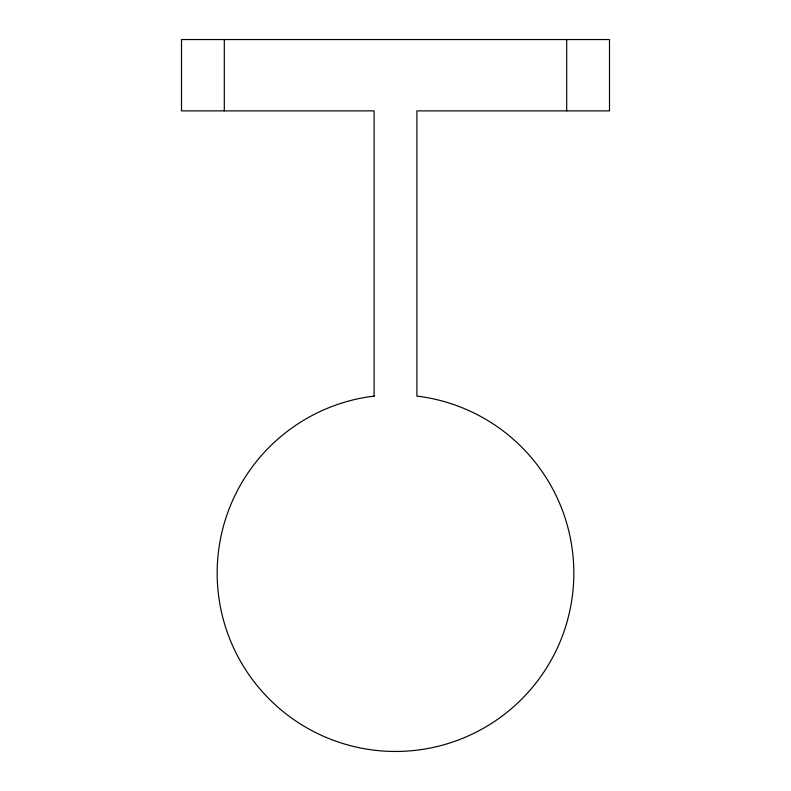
<?xml version="1.0" encoding="UTF-8"?>
<svg xmlns="http://www.w3.org/2000/svg" width="791" height="791" viewBox="0 0 791 791"><rect width="100%" height="100%" fill="white"/><g stroke="black" fill="none" stroke-linecap="round" stroke-linejoin="round"><path stroke-width="1.19" d="M566.692 39.55L566.692 110.878M224.308 39.55L224.308 110.878M374.103 396.202L372.225 396.321A178.321 178.321 0 0 0 245.101 668.939A178.321 178.321 0 0 0 545.899 668.939A178.321 178.321 0 0 0 418.775 396.321L416.897 396.202L416.897 110.878L609.495 110.878L609.495 39.55L181.505 39.55L181.505 110.878L374.103 110.878L374.103 396.202"/></g></svg>
